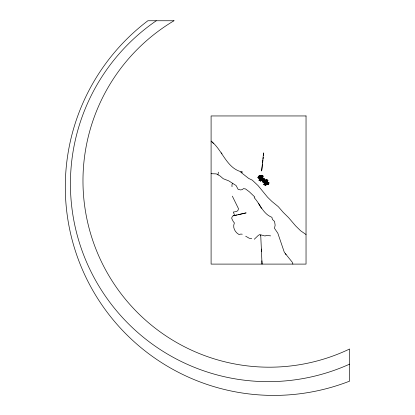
<?xml version="1.0" encoding="UTF-8"?>
<svg xmlns="http://www.w3.org/2000/svg" width="415" height="415" viewBox="0 0 415 415"><rect width="100%" height="100%" fill="white"/><g stroke="black" fill="none" stroke-linecap="round" stroke-linejoin="round"><path stroke-width="0.62" d="M262.104 167.167L261.642 170.98L263.561 152.876L263.52 155.407M262.171 166.576L262.456 164.21M262.602 163.028L262.934 160.263M263.074 159.095L263.297 157.249M217.968 174.803L218.363 172.163M232.478 183.233L231.944 184.877L232.011 186.719M259.79 175.675L259.085 177.215L260.148 177.713M260.091 177.651L259.707 178.481L257.995 177.698L258.701 176.157L259.712 176.619M260.781 176.339L261.294 175.213L263.157 176.064L261.595 179.477L257.886 177.739L258.659 176.048L259.795 176.567M259.79 178.694L259.079 180.24L260.796 181.023L261.222 180.151M260.911 176.245L261.336 175.317M259.826 178.803L259.188 180.198L260.755 180.919L261.092 180.188M260.947 176.354L261.372 175.426L262.944 176.142L262.306 177.537L261.315 177.086M261.061 177.366L261.403 176.5L259.837 175.784L259.193 177.179L260.335 177.693M261.154 177.231L261.543 176.385M260.573 178.829L260.07 179.799L261.932 180.65L262.705 178.964L261.621 178.466M261.217 177.433L261.616 176.422L259.754 175.566L258.981 177.257L260.532 177.968M260.143 179.83L260.604 179.021M263.048 176.105L262.342 177.646L261.279 177.158M261.274 180.172L260.838 181.132L258.976 180.281L260.506 176.935L264.246 178.606L262.7 181.983L266.409 183.721L267.971 180.312L266.108 179.456L265.59 180.582M262.021 178.824L262.425 177.859L264.137 178.647L263.432 180.188L262.368 179.7M262.13 178.699L262.462 177.968L264.033 178.683L263.39 180.079L261.824 179.363M261.891 180.546L262.596 179L261.575 178.559M263.509 180.401L262.804 181.941L264.521 182.73M263.551 180.509L262.913 181.905L264.48 182.621L264.817 181.889M263.784 180.437L264.09 180.577M264.604 179.918L263.899 181.464L264.962 181.957M264.651 182.828L265.356 181.288L267.073 182.071L266.368 183.617M265.776 180.369L266.145 179.565L267.862 180.349L267.156 181.895L266.093 181.407M265.74 180.53L266.186 179.669L267.753 180.39L267.115 181.786L265.548 181.07M265.792 181.677L266.217 180.748L264.646 180.027L264.007 181.422L265.149 181.936M265.922 181.64L266.352 180.634M265.761 182.133L265.756 181.754M265.974 181.666L266.43 180.665L264.562 179.814L263.795 181.505L264.931 182.024M264.957 184.078L265.413 183.077L264.884 184.047L266.746 184.898L267.519 183.207L266.648 182.808M265.429 183.233L265.097 183.964L266.663 184.685L267.307 183.29L266.575 182.963M266.337 181.822L266.487 181.495M266.492 181.895L266.643 181.568M265.906 184.431L265.569 185.163L264.002 184.447L264.64 183.051L265.631 183.503M266.031 184.343L265.61 185.272L263.893 184.483L264.599 182.942L265.252 183.243M266.165 184.25L265.647 185.375L263.784 184.525L265.32 181.179L269.055 182.854L268.282 184.54L267.001 183.954M266.829 183.072L267.234 182.107M266.938 182.942L267.276 182.211L268.842 182.932L268.204 184.327L267.058 183.829M266.705 184.789L267.41 183.248L266.762 182.948M268.951 182.891L268.246 184.436L267.12 183.887M243.449 213.497L246.131 212.885L232.815 215.95L231.912 217.294L231.752 218.565L233.323 221.651L234.392 222.902C232.353 227.42 234.911 232.224 239.071 234.568L240.767 234.07L242.261 234.2M254.286 239.253L258.322 235.388L259.774 234.558L265.102 236.016L266.337 235.347L270.637 235.876M233.225 215.603L236.944 214.97M238.07 214.716L239.201 214.462M239.766 214.332L242.91 213.616M211.095 173.693L216.308 173.885L219.976 175.913L223.244 178.72L228.764 180.873L236.057 185.51L238.153 189.385L240.674 189.94L242.339 189.582L243.465 188.618L245.545 188.944L249.389 191.834L254.815 197.026L254.172 197.654C260.143 204.014 262.949 213.87 271.918 217.31L272.416 219.488L274.548 221.397L275.15 225.195L274.471 228.271L277.832 233.225L284.337 252.346L292.357 262.332L292.886 264.101M251.708 238.724L249.13 238.194L245.696 236.197M259.717 175.638L261.507 176.458M259.728 176.717L258.737 176.261L258.099 177.656L259.671 178.377M260.252 177.677L260.568 177.895M264.531 179.887L266.321 180.707M261.445 178.564L262.493 179.041L261.855 180.437L260.283 179.721M259.702 178.3L259.982 178.466M261.953 179.513L262.264 179.654M265.678 181.215L265.989 181.36M261.922 179.586L264.609 180.816M260.179 179.757L261.964 180.577M264.988 184.006L266.778 184.825M306.037 234.542L300.569 230.724L295.563 225.817L288.57 217.621L283.222 212.356L278.268 206.639L271.882 201.42L267.571 197.213L258.083 185.619L252.294 180.151L248.684 178.434L240.643 172.116L242.485 172.064C226.538 168.838 222.762 150.23 211.095 141.09L213.403 143.357M258.431 203.246L261.403 208.356M285.364 253.726L286.085 254.654M221.221 152.85L221.973 153.866M232.338 196.15L238.526 208.761L237.925 210.431L236.69 211.489L233.318 212.055L234.693 215.484M260.75 235.886L260.719 235.201L261.497 251.76M261.865 260.828L262.026 264.101L261.367 249.067M349.586 364.147A197.815 197.815 0 0 1 156.279 20.75M260.547 177.039L259.842 178.585L261.554 179.368L262.259 177.828L260.547 177.039M260.584 177.148L259.946 178.543L261.517 179.259L262.156 177.864L260.584 177.148M265.398 181.391L264.76 182.792L266.326 183.508L266.964 182.112L265.398 181.391M173.994 20.75L147.87 20.75A208.491 208.491 0 0 0 349.586 381.146L349.586 349.01A186.335 186.335 0 0 1 105 268.749A186.335 186.335 0 0 1 173.994 20.75M306.037 115.951L211.095 115.951L211.095 264.101L306.037 264.101L306.037 115.951"/></g></svg>
